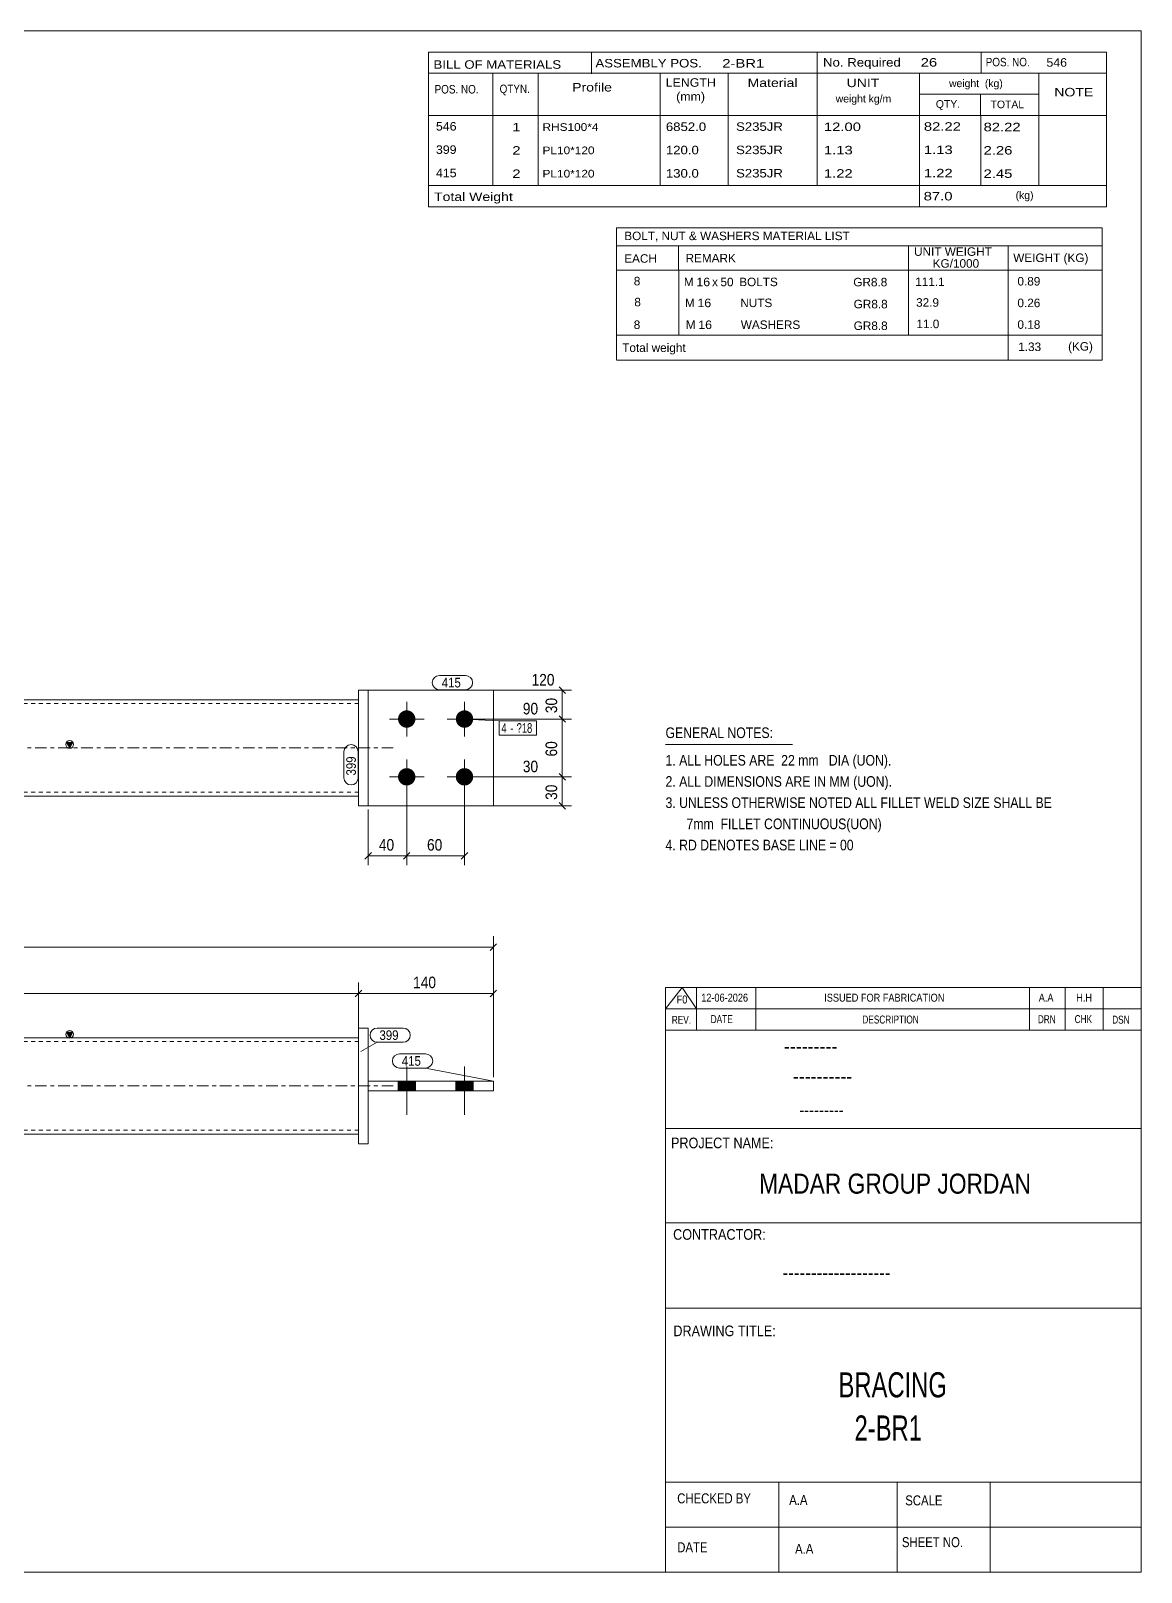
# Model space of a CAD drawing. Header units: millimetres. Extents: x 2 to 579, y 1 to 405.
# Drawn here: x 290.7 to 579, y 5 to 405 of the extents above; entities that cross this region are included whole.
import ezdxf

# ---------------------------------------------------------------- set-up
doc = ezdxf.new("R2010")
doc.units = ezdxf.units.MM
for name, pattern in [('XKITLINE00', [0]), ('XKITLINE01', [4, 1, -1, 1, -1]), ('XKITLINE03', [6, 3, -1, 1, -1])]:
    doc.linetypes.add(name, pattern=pattern)
for name, color, linetype, lineweight in [('Bolt', 3, 'Continuous', 0), ('BoltMark', 7, 'Continuous', 0), ('Dimensions', 7, 'Continuous', 0), ('DrawingSheet', 5, 'Continuous', 0), ('OtherObjectType', 7, 'Continuous', 0), ('Part', 2, 'Continuous', 0), ('PartMark', 7, 'Continuous', 0)]:
    doc.layers.add(name, color=color, linetype=linetype, lineweight=lineweight)
doc.styles.add('@ARIAL_UNICODE_MS_BOLD', font='ARIAL.TTF')
doc.styles.add('ARIAL', font='ARIAL.TTF')
doc.styles.add('ARIAL_NARROW', font='ARIALN.TTF')
doc.styles.add('COMIC_SANS_MS_BOLD', font='COMICBD.TTF')
doc.styles.add('SWIS721_EX_BT', font='ARIAL.TTF')
doc.styles.add('SWISSE', font='ARIAL.TTF')

# ---------------------------------------------------------------- blocks, each defined once
blk = doc.blocks.new('*A1')
at = {"layer": 'Bolt'}
for points in [[(386.05, 129.95), (386.05, 132.45), (390.55, 132.45), (390.55, 129.95)], [(386.05, 129.95), (386.05, 132.45), (390.55, 132.45), (390.55, 129.95)], [(401.05, 129.95), (401.05, 132.45), (405.55, 132.45), (405.55, 129.95)], [(401.05, 129.95), (401.05, 132.45), (405.55, 132.45), (405.55, 129.95)]]:
    blk.add_hatch(color=3, dxfattribs=at).paths.add_polyline_path(points, flags=17)
at = {"layer": 'Bolt', "color": 3, "linetype": 'XKITLINE00', "lineweight": 0}
for p, q in [((388.3, 136.2), (388.3, 123.7)), ((388.3, 136.2), (388.3, 123.7)), ((403.3, 136.2), (403.3, 123.7)), ((403.3, 136.2), (403.3, 123.7)), ((386.05, 132.45), (386.05, 129.95)), ((386.05, 132.45), (386.05, 129.95)), ((390.55, 132.45), (390.55, 129.95)), ((390.55, 132.45), (390.55, 129.95)), ((401.05, 132.45), (401.05, 129.95)), ((401.05, 132.45), (401.05, 129.95)), ((405.55, 132.45), (405.55, 129.95)), ((405.55, 132.45), (405.55, 129.95))]:
    blk.add_line(p, q, dxfattribs=at)
blk = doc.blocks.new('*A3')
at = {"layer": 'Part'}
blk.add_hatch(color=2, dxfattribs=at).paths.add_polyline_path([(300, 145.1), (301.6, 145.1), (300.8, 143.7)], flags=17)
at = {"layer": 'Part', "color": 2, "linetype": 'XKITLINE00', "lineweight": 0}
for p, q in [((300.8, 143.7), (300, 145.1)), ((300, 145.1), (301.6, 145.1)), ((301.6, 145.1), (300.8, 143.7)), ((75.7, 143.7), (225.7, 143.7)), ((225.8, 143.7), (375.8, 143.7)), ((225.7, 118.7), (75.7, 118.7)), ((375.8, 118.7), (225.8, 118.7))]:
    blk.add_line(p, q, dxfattribs=at)
at = {"layer": 'Part', "color": 7, "linetype": 'XKITLINE01', "lineweight": 0}
for p, q in [((75.7, 118.7), (75.7, 143.7)), ((225.7, 142.7), (75.7, 142.7)), ((375.8, 142.7), (225.8, 142.7)), ((375.8, 143.7), (375.8, 118.7)), ((225.7, 119.7), (75.7, 119.7)), ((375.8, 119.7), (225.8, 119.7))]:
    blk.add_line(p, q, dxfattribs=at)
at = {"layer": 'Part', "color": 7, "linetype": 'XKITLINE03', "lineweight": 0}
for p, q in [((65.7, 131.2), (225.7, 131.2)), ((225.8, 131.2), (385.8, 131.2))]:
    blk.add_line(p, q, dxfattribs=at)
at = {"layer": 'Part', "color": 2, "linetype": 'XKITLINE00', "lineweight": 0}
blk.add_circle((300.8, 144.6), 1, dxfattribs=at)
blk = doc.blocks.new('*A4')
at = {"layer": 'Part', "color": 2, "linetype": 'XKITLINE00', "lineweight": 0}
for p, q in [((375.8, 116.2), (375.8, 146.2)), ((375.8, 146.2), (378.3, 146.2)), ((378.3, 146.2), (378.3, 116.2)), ((378.3, 116.2), (375.8, 116.2))]:
    blk.add_line(p, q, dxfattribs=at)
blk = doc.blocks.new('*A5')
at = {"layer": 'Part', "color": 2, "linetype": 'XKITLINE00', "lineweight": 0}
for p, q in [((410.8, 132.45), (378.3, 132.45)), ((378.3, 129.95), (378.3, 132.45)), ((410.8, 129.95), (410.8, 132.45)), ((410.8, 129.95), (378.3, 129.95))]:
    blk.add_line(p, q, dxfattribs=at)
blk = doc.blocks.new('*A8')
at = {"layer": 'Bolt'}
for points in [[(388.36, 228.65), (388.41, 228.65), (388.47, 228.64), (388.52, 228.64), (388.58, 228.63), (388.63, 228.63), (388.68, 228.62), (388.74, 228.61), (388.79, 228.6), (388.85, 228.58), (388.9, 228.57), (388.95, 228.55), (389.01, 228.54), (389.06, 228.52), (389.11, 228.5), (389.16, 228.48), (389.21, 228.46), (389.26, 228.43), (389.31, 228.41), (389.36, 228.38), (389.41, 228.36), (389.46, 228.33), (389.5, 228.3), (389.55, 228.27), (389.6, 228.24), (389.64, 228.21), (389.68, 228.17), (389.73, 228.14), (389.77, 228.1), (389.81, 228.07), (389.85, 228.03), (389.89, 227.99), (389.93, 227.95), (389.97, 227.91), (390, 227.87), (390.04, 227.83), (390.07, 227.78), (390.11, 227.74), (390.14, 227.7), (390.17, 227.65), (390.2, 227.6), (390.23, 227.56), (390.26, 227.51), (390.28, 227.46), (390.31, 227.41), (390.33, 227.36), (390.36, 227.31), (390.38, 227.26), (390.4, 227.21), (390.42, 227.16), (390.44, 227.11), (390.45, 227.05), (390.47, 227), (390.48, 226.95), (390.5, 226.89), (390.51, 226.84), (390.52, 226.78), (390.53, 226.73), (390.53, 226.68), (390.54, 226.62), (390.54, 226.57), (390.55, 226.51), (390.55, 226.46), (390.55, 226.4), (390.55, 226.34), (390.55, 226.29), (390.54, 226.23), (390.54, 226.18), (390.53, 226.12), (390.53, 226.07), (390.52, 226.02), (390.51, 225.96), (390.5, 225.91), (390.48, 225.85), (390.47, 225.8), (390.45, 225.75), (390.44, 225.69), (390.42, 225.64), (390.4, 225.59), (390.38, 225.54), (390.36, 225.49), (390.33, 225.44), (390.31, 225.39), (390.28, 225.34), (390.26, 225.29), (390.23, 225.24), (390.2, 225.2), (390.17, 225.15), (390.14, 225.1), (390.11, 225.06), (390.07, 225.02), (390.04, 224.97), (390, 224.93), (389.97, 224.89), (389.93, 224.85), (389.89, 224.81), (389.85, 224.77), (389.81, 224.73), (389.77, 224.7), (389.73, 224.66), (389.68, 224.63), (389.64, 224.59), (389.6, 224.56), (389.55, 224.53), (389.5, 224.5), (389.46, 224.47), (389.41, 224.44), (389.36, 224.42), (389.31, 224.39), (389.26, 224.37), (389.21, 224.34), (389.16, 224.32), (389.11, 224.3), (389.06, 224.28), (389.01, 224.26), (388.95, 224.25), (388.9, 224.23), (388.85, 224.22), (388.79, 224.2), (388.74, 224.19), (388.68, 224.18), (388.63, 224.17), (388.58, 224.17), (388.52, 224.16), (388.47, 224.16), (388.41, 224.15), (388.36, 224.15), (388.3, 224.15), (388.24, 224.15), (388.19, 224.15), (388.13, 224.16), (388.08, 224.16), (388.02, 224.17), (387.97, 224.17), (387.92, 224.18), (387.86, 224.19), (387.81, 224.2), (387.75, 224.22), (387.7, 224.23), (387.65, 224.25), (387.59, 224.26), (387.54, 224.28), (387.49, 224.3), (387.44, 224.32), (387.39, 224.34), (387.34, 224.37), (387.29, 224.39), (387.24, 224.42), (387.19, 224.44), (387.14, 224.47), (387.1, 224.5), (387.05, 224.53), (387, 224.56), (386.96, 224.59), (386.92, 224.63), (386.87, 224.66), (386.83, 224.7), (386.79, 224.73), (386.75, 224.77), (386.71, 224.81), (386.67, 224.85), (386.63, 224.89), (386.6, 224.93), (386.56, 224.97), (386.53, 225.02), (386.49, 225.06), (386.46, 225.1), (386.43, 225.15), (386.4, 225.2), (386.37, 225.24), (386.34, 225.29), (386.32, 225.34), (386.29, 225.39), (386.27, 225.44), (386.24, 225.49), (386.22, 225.54), (386.2, 225.59), (386.18, 225.64), (386.16, 225.69), (386.15, 225.75), (386.13, 225.8), (386.12, 225.85), (386.1, 225.91), (386.09, 225.96), (386.08, 226.02), (386.07, 226.07), (386.07, 226.12), (386.06, 226.18), (386.06, 226.23), (386.05, 226.29), (386.05, 226.34), (386.05, 226.4), (386.05, 226.46), (386.05, 226.51), (386.06, 226.57), (386.06, 226.62), (386.07, 226.68), (386.07, 226.73), (386.08, 226.78), (386.09, 226.84), (386.1, 226.89), (386.12, 226.95), (386.13, 227), (386.15, 227.05), (386.16, 227.11), (386.18, 227.16), (386.2, 227.21), (386.22, 227.26), (386.24, 227.31), (386.27, 227.36), (386.29, 227.41), (386.32, 227.46), (386.34, 227.51), (386.37, 227.56), (386.4, 227.6), (386.43, 227.65), (386.46, 227.7), (386.49, 227.74), (386.53, 227.78), (386.56, 227.83), (386.6, 227.87), (386.63, 227.91), (386.67, 227.95), (386.71, 227.99), (386.75, 228.03), (386.79, 228.07), (386.83, 228.1), (386.87, 228.14), (386.92, 228.17), (386.96, 228.21), (387, 228.24), (387.05, 228.27), (387.1, 228.3), (387.14, 228.33), (387.19, 228.36), (387.24, 228.38), (387.29, 228.41), (387.34, 228.43), (387.39, 228.46), (387.44, 228.48), (387.49, 228.5), (387.54, 228.52), (387.59, 228.54), (387.65, 228.55), (387.7, 228.57), (387.75, 228.58), (387.81, 228.6), (387.86, 228.61), (387.92, 228.62), (387.97, 228.63), (388.02, 228.63), (388.08, 228.64), (388.13, 228.64), (388.19, 228.65), (388.24, 228.65), (388.3, 228.65)], [(403.36, 228.65), (403.41, 228.65), (403.47, 228.64), (403.52, 228.64), (403.58, 228.63), (403.63, 228.63), (403.68, 228.62), (403.74, 228.61), (403.79, 228.6), (403.85, 228.58), (403.9, 228.57), (403.95, 228.55), (404.01, 228.54), (404.06, 228.52), (404.11, 228.5), (404.16, 228.48), (404.21, 228.46), (404.26, 228.43), (404.31, 228.41), (404.36, 228.38), (404.41, 228.36), (404.46, 228.33), (404.5, 228.3), (404.55, 228.27), (404.6, 228.24), (404.64, 228.21), (404.68, 228.17), (404.73, 228.14), (404.77, 228.1), (404.81, 228.07), (404.85, 228.03), (404.89, 227.99), (404.93, 227.95), (404.97, 227.91), (405, 227.87), (405.04, 227.83), (405.07, 227.78), (405.11, 227.74), (405.14, 227.7), (405.17, 227.65), (405.2, 227.6), (405.23, 227.56), (405.26, 227.51), (405.28, 227.46), (405.31, 227.41), (405.33, 227.36), (405.36, 227.31), (405.38, 227.26), (405.4, 227.21), (405.42, 227.16), (405.44, 227.11), (405.45, 227.05), (405.47, 227), (405.48, 226.95), (405.5, 226.89), (405.51, 226.84), (405.52, 226.78), (405.53, 226.73), (405.53, 226.68), (405.54, 226.62), (405.54, 226.57), (405.55, 226.51), (405.55, 226.46), (405.55, 226.4), (405.55, 226.34), (405.55, 226.29), (405.54, 226.23), (405.54, 226.18), (405.53, 226.12), (405.53, 226.07), (405.52, 226.02), (405.51, 225.96), (405.5, 225.91), (405.48, 225.85), (405.47, 225.8), (405.45, 225.75), (405.44, 225.69), (405.42, 225.64), (405.4, 225.59), (405.38, 225.54), (405.36, 225.49), (405.33, 225.44), (405.31, 225.39), (405.28, 225.34), (405.26, 225.29), (405.23, 225.24), (405.2, 225.2), (405.17, 225.15), (405.14, 225.1), (405.11, 225.06), (405.07, 225.02), (405.04, 224.97), (405, 224.93), (404.97, 224.89), (404.93, 224.85), (404.89, 224.81), (404.85, 224.77), (404.81, 224.73), (404.77, 224.7), (404.73, 224.66), (404.68, 224.63), (404.64, 224.59), (404.6, 224.56), (404.55, 224.53), (404.5, 224.5), (404.46, 224.47), (404.41, 224.44), (404.36, 224.42), (404.31, 224.39), (404.26, 224.37), (404.21, 224.34), (404.16, 224.32), (404.11, 224.3), (404.06, 224.28), (404.01, 224.26), (403.95, 224.25), (403.9, 224.23), (403.85, 224.22), (403.79, 224.2), (403.74, 224.19), (403.68, 224.18), (403.63, 224.17), (403.58, 224.17), (403.52, 224.16), (403.47, 224.16), (403.41, 224.15), (403.36, 224.15), (403.3, 224.15), (403.24, 224.15), (403.19, 224.15), (403.13, 224.16), (403.08, 224.16), (403.02, 224.17), (402.97, 224.17), (402.92, 224.18), (402.86, 224.19), (402.81, 224.2), (402.75, 224.22), (402.7, 224.23), (402.65, 224.25), (402.59, 224.26), (402.54, 224.28), (402.49, 224.3), (402.44, 224.32), (402.39, 224.34), (402.34, 224.37), (402.29, 224.39), (402.24, 224.42), (402.19, 224.44), (402.14, 224.47), (402.1, 224.5), (402.05, 224.53), (402, 224.56), (401.96, 224.59), (401.92, 224.63), (401.87, 224.66), (401.83, 224.7), (401.79, 224.73), (401.75, 224.77), (401.71, 224.81), (401.67, 224.85), (401.63, 224.89), (401.6, 224.93), (401.56, 224.97), (401.53, 225.02), (401.49, 225.06), (401.46, 225.1), (401.43, 225.15), (401.4, 225.2), (401.37, 225.24), (401.34, 225.29), (401.32, 225.34), (401.29, 225.39), (401.27, 225.44), (401.24, 225.49), (401.22, 225.54), (401.2, 225.59), (401.18, 225.64), (401.16, 225.69), (401.15, 225.75), (401.13, 225.8), (401.12, 225.85), (401.1, 225.91), (401.09, 225.96), (401.08, 226.02), (401.07, 226.07), (401.07, 226.12), (401.06, 226.18), (401.06, 226.23), (401.05, 226.29), (401.05, 226.34), (401.05, 226.4), (401.05, 226.46), (401.05, 226.51), (401.06, 226.57), (401.06, 226.62), (401.07, 226.68), (401.07, 226.73), (401.08, 226.78), (401.09, 226.84), (401.1, 226.89), (401.12, 226.95), (401.13, 227), (401.15, 227.05), (401.16, 227.11), (401.18, 227.16), (401.2, 227.21), (401.22, 227.26), (401.24, 227.31), (401.27, 227.36), (401.29, 227.41), (401.32, 227.46), (401.34, 227.51), (401.37, 227.56), (401.4, 227.6), (401.43, 227.65), (401.46, 227.7), (401.49, 227.74), (401.53, 227.78), (401.56, 227.83), (401.6, 227.87), (401.63, 227.91), (401.67, 227.95), (401.71, 227.99), (401.75, 228.03), (401.79, 228.07), (401.83, 228.1), (401.87, 228.14), (401.92, 228.17), (401.96, 228.21), (402, 228.24), (402.05, 228.27), (402.1, 228.3), (402.14, 228.33), (402.19, 228.36), (402.24, 228.38), (402.29, 228.41), (402.34, 228.43), (402.39, 228.46), (402.44, 228.48), (402.49, 228.5), (402.54, 228.52), (402.59, 228.54), (402.65, 228.55), (402.7, 228.57), (402.75, 228.58), (402.81, 228.6), (402.86, 228.61), (402.92, 228.62), (402.97, 228.63), (403.02, 228.63), (403.08, 228.64), (403.13, 228.64), (403.19, 228.65), (403.24, 228.65), (403.3, 228.65)], [(388.36, 213.65), (388.41, 213.65), (388.47, 213.64), (388.52, 213.64), (388.58, 213.63), (388.63, 213.63), (388.68, 213.62), (388.74, 213.61), (388.79, 213.6), (388.85, 213.58), (388.9, 213.57), (388.95, 213.55), (389.01, 213.54), (389.06, 213.52), (389.11, 213.5), (389.16, 213.48), (389.21, 213.46), (389.26, 213.43), (389.31, 213.41), (389.36, 213.38), (389.41, 213.36), (389.46, 213.33), (389.5, 213.3), (389.55, 213.27), (389.6, 213.24), (389.64, 213.21), (389.68, 213.17), (389.73, 213.14), (389.77, 213.1), (389.81, 213.07), (389.85, 213.03), (389.89, 212.99), (389.93, 212.95), (389.97, 212.91), (390, 212.87), (390.04, 212.83), (390.07, 212.78), (390.11, 212.74), (390.14, 212.7), (390.17, 212.65), (390.2, 212.6), (390.23, 212.56), (390.26, 212.51), (390.28, 212.46), (390.31, 212.41), (390.33, 212.36), (390.36, 212.31), (390.38, 212.26), (390.4, 212.21), (390.42, 212.16), (390.44, 212.11), (390.45, 212.05), (390.47, 212), (390.48, 211.95), (390.5, 211.89), (390.51, 211.84), (390.52, 211.78), (390.53, 211.73), (390.53, 211.68), (390.54, 211.62), (390.54, 211.57), (390.55, 211.51), (390.55, 211.46), (390.55, 211.4), (390.55, 211.34), (390.55, 211.29), (390.54, 211.23), (390.54, 211.18), (390.53, 211.12), (390.53, 211.07), (390.52, 211.02), (390.51, 210.96), (390.5, 210.91), (390.48, 210.85), (390.47, 210.8), (390.45, 210.75), (390.44, 210.69), (390.42, 210.64), (390.4, 210.59), (390.38, 210.54), (390.36, 210.49), (390.33, 210.44), (390.31, 210.39), (390.28, 210.34), (390.26, 210.29), (390.23, 210.24), (390.2, 210.2), (390.17, 210.15), (390.14, 210.1), (390.11, 210.06), (390.07, 210.02), (390.04, 209.97), (390, 209.93), (389.97, 209.89), (389.93, 209.85), (389.89, 209.81), (389.85, 209.77), (389.81, 209.73), (389.77, 209.7), (389.73, 209.66), (389.68, 209.63), (389.64, 209.59), (389.6, 209.56), (389.55, 209.53), (389.5, 209.5), (389.46, 209.47), (389.41, 209.44), (389.36, 209.42), (389.31, 209.39), (389.26, 209.37), (389.21, 209.34), (389.16, 209.32), (389.11, 209.3), (389.06, 209.28), (389.01, 209.26), (388.95, 209.25), (388.9, 209.23), (388.85, 209.22), (388.79, 209.2), (388.74, 209.19), (388.68, 209.18), (388.63, 209.17), (388.58, 209.17), (388.52, 209.16), (388.47, 209.16), (388.41, 209.15), (388.36, 209.15), (388.3, 209.15), (388.24, 209.15), (388.19, 209.15), (388.13, 209.16), (388.08, 209.16), (388.02, 209.17), (387.97, 209.17), (387.92, 209.18), (387.86, 209.19), (387.81, 209.2), (387.75, 209.22), (387.7, 209.23), (387.65, 209.25), (387.59, 209.26), (387.54, 209.28), (387.49, 209.3), (387.44, 209.32), (387.39, 209.34), (387.34, 209.37), (387.29, 209.39), (387.24, 209.42), (387.19, 209.44), (387.14, 209.47), (387.1, 209.5), (387.05, 209.53), (387, 209.56), (386.96, 209.59), (386.92, 209.63), (386.87, 209.66), (386.83, 209.7), (386.79, 209.73), (386.75, 209.77), (386.71, 209.81), (386.67, 209.85), (386.63, 209.89), (386.6, 209.93), (386.56, 209.97), (386.53, 210.02), (386.49, 210.06), (386.46, 210.1), (386.43, 210.15), (386.4, 210.2), (386.37, 210.24), (386.34, 210.29), (386.32, 210.34), (386.29, 210.39), (386.27, 210.44), (386.24, 210.49), (386.22, 210.54), (386.2, 210.59), (386.18, 210.64), (386.16, 210.69), (386.15, 210.75), (386.13, 210.8), (386.12, 210.85), (386.1, 210.91), (386.09, 210.96), (386.08, 211.02), (386.07, 211.07), (386.07, 211.12), (386.06, 211.18), (386.06, 211.23), (386.05, 211.29), (386.05, 211.34), (386.05, 211.4), (386.05, 211.46), (386.05, 211.51), (386.06, 211.57), (386.06, 211.62), (386.07, 211.68), (386.07, 211.73), (386.08, 211.78), (386.09, 211.84), (386.1, 211.89), (386.12, 211.95), (386.13, 212), (386.15, 212.05), (386.16, 212.11), (386.18, 212.16), (386.2, 212.21), (386.22, 212.26), (386.24, 212.31), (386.27, 212.36), (386.29, 212.41), (386.32, 212.46), (386.34, 212.51), (386.37, 212.56), (386.4, 212.6), (386.43, 212.65), (386.46, 212.7), (386.49, 212.74), (386.53, 212.78), (386.56, 212.83), (386.6, 212.87), (386.63, 212.91), (386.67, 212.95), (386.71, 212.99), (386.75, 213.03), (386.79, 213.07), (386.83, 213.1), (386.87, 213.14), (386.92, 213.17), (386.96, 213.21), (387, 213.24), (387.05, 213.27), (387.1, 213.3), (387.14, 213.33), (387.19, 213.36), (387.24, 213.38), (387.29, 213.41), (387.34, 213.43), (387.39, 213.46), (387.44, 213.48), (387.49, 213.5), (387.54, 213.52), (387.59, 213.54), (387.65, 213.55), (387.7, 213.57), (387.75, 213.58), (387.81, 213.6), (387.86, 213.61), (387.92, 213.62), (387.97, 213.63), (388.02, 213.63), (388.08, 213.64), (388.13, 213.64), (388.19, 213.65), (388.24, 213.65), (388.3, 213.65)], [(403.36, 213.65), (403.41, 213.65), (403.47, 213.64), (403.52, 213.64), (403.58, 213.63), (403.63, 213.63), (403.68, 213.62), (403.74, 213.61), (403.79, 213.6), (403.85, 213.58), (403.9, 213.57), (403.95, 213.55), (404.01, 213.54), (404.06, 213.52), (404.11, 213.5), (404.16, 213.48), (404.21, 213.46), (404.26, 213.43), (404.31, 213.41), (404.36, 213.38), (404.41, 213.36), (404.46, 213.33), (404.5, 213.3), (404.55, 213.27), (404.6, 213.24), (404.64, 213.21), (404.68, 213.17), (404.73, 213.14), (404.77, 213.1), (404.81, 213.07), (404.85, 213.03), (404.89, 212.99), (404.93, 212.95), (404.97, 212.91), (405, 212.87), (405.04, 212.83), (405.07, 212.78), (405.11, 212.74), (405.14, 212.7), (405.17, 212.65), (405.2, 212.6), (405.23, 212.56), (405.26, 212.51), (405.28, 212.46), (405.31, 212.41), (405.33, 212.36), (405.36, 212.31), (405.38, 212.26), (405.4, 212.21), (405.42, 212.16), (405.44, 212.11), (405.45, 212.05), (405.47, 212), (405.48, 211.95), (405.5, 211.89), (405.51, 211.84), (405.52, 211.78), (405.53, 211.73), (405.53, 211.68), (405.54, 211.62), (405.54, 211.57), (405.55, 211.51), (405.55, 211.46), (405.55, 211.4), (405.55, 211.34), (405.55, 211.29), (405.54, 211.23), (405.54, 211.18), (405.53, 211.12), (405.53, 211.07), (405.52, 211.02), (405.51, 210.96), (405.5, 210.91), (405.48, 210.85), (405.47, 210.8), (405.45, 210.75), (405.44, 210.69), (405.42, 210.64), (405.4, 210.59), (405.38, 210.54), (405.36, 210.49), (405.33, 210.44), (405.31, 210.39), (405.28, 210.34), (405.26, 210.29), (405.23, 210.24), (405.2, 210.2), (405.17, 210.15), (405.14, 210.1), (405.11, 210.06), (405.07, 210.02), (405.04, 209.97), (405, 209.93), (404.97, 209.89), (404.93, 209.85), (404.89, 209.81), (404.85, 209.77), (404.81, 209.73), (404.77, 209.7), (404.73, 209.66), (404.68, 209.63), (404.64, 209.59), (404.6, 209.56), (404.55, 209.53), (404.5, 209.5), (404.46, 209.47), (404.41, 209.44), (404.36, 209.42), (404.31, 209.39), (404.26, 209.37), (404.21, 209.34), (404.16, 209.32), (404.11, 209.3), (404.06, 209.28), (404.01, 209.26), (403.95, 209.25), (403.9, 209.23), (403.85, 209.22), (403.79, 209.2), (403.74, 209.19), (403.68, 209.18), (403.63, 209.17), (403.58, 209.17), (403.52, 209.16), (403.47, 209.16), (403.41, 209.15), (403.36, 209.15), (403.3, 209.15), (403.24, 209.15), (403.19, 209.15), (403.13, 209.16), (403.08, 209.16), (403.02, 209.17), (402.97, 209.17), (402.92, 209.18), (402.86, 209.19), (402.81, 209.2), (402.75, 209.22), (402.7, 209.23), (402.65, 209.25), (402.59, 209.26), (402.54, 209.28), (402.49, 209.3), (402.44, 209.32), (402.39, 209.34), (402.34, 209.37), (402.29, 209.39), (402.24, 209.42), (402.19, 209.44), (402.14, 209.47), (402.1, 209.5), (402.05, 209.53), (402, 209.56), (401.96, 209.59), (401.92, 209.63), (401.87, 209.66), (401.83, 209.7), (401.79, 209.73), (401.75, 209.77), (401.71, 209.81), (401.67, 209.85), (401.63, 209.89), (401.6, 209.93), (401.56, 209.97), (401.53, 210.02), (401.49, 210.06), (401.46, 210.1), (401.43, 210.15), (401.4, 210.2), (401.37, 210.24), (401.34, 210.29), (401.32, 210.34), (401.29, 210.39), (401.27, 210.44), (401.24, 210.49), (401.22, 210.54), (401.2, 210.59), (401.18, 210.64), (401.16, 210.69), (401.15, 210.75), (401.13, 210.8), (401.12, 210.85), (401.1, 210.91), (401.09, 210.96), (401.08, 211.02), (401.07, 211.07), (401.07, 211.12), (401.06, 211.18), (401.06, 211.23), (401.05, 211.29), (401.05, 211.34), (401.05, 211.4), (401.05, 211.46), (401.05, 211.51), (401.06, 211.57), (401.06, 211.62), (401.07, 211.68), (401.07, 211.73), (401.08, 211.78), (401.09, 211.84), (401.1, 211.89), (401.12, 211.95), (401.13, 212), (401.15, 212.05), (401.16, 212.11), (401.18, 212.16), (401.2, 212.21), (401.22, 212.26), (401.24, 212.31), (401.27, 212.36), (401.29, 212.41), (401.32, 212.46), (401.34, 212.51), (401.37, 212.56), (401.4, 212.6), (401.43, 212.65), (401.46, 212.7), (401.49, 212.74), (401.53, 212.78), (401.56, 212.83), (401.6, 212.87), (401.63, 212.91), (401.67, 212.95), (401.71, 212.99), (401.75, 213.03), (401.79, 213.07), (401.83, 213.1), (401.87, 213.14), (401.92, 213.17), (401.96, 213.21), (402, 213.24), (402.05, 213.27), (402.1, 213.3), (402.14, 213.33), (402.19, 213.36), (402.24, 213.38), (402.29, 213.41), (402.34, 213.43), (402.39, 213.46), (402.44, 213.48), (402.49, 213.5), (402.54, 213.52), (402.59, 213.54), (402.65, 213.55), (402.7, 213.57), (402.75, 213.58), (402.81, 213.6), (402.86, 213.61), (402.92, 213.62), (402.97, 213.63), (403.02, 213.63), (403.08, 213.64), (403.13, 213.64), (403.19, 213.65), (403.24, 213.65), (403.3, 213.65)]]:
    blk.add_hatch(color=3, dxfattribs=at).paths.add_polyline_path(points, flags=17)
at = {"layer": 'Bolt', "color": 3, "linetype": 'XKITLINE00', "lineweight": 0}
for p, q in [((388.3, 221.9), (388.3, 230.9)), ((403.3, 221.9), (403.3, 230.9)), ((383.8, 226.4), (392.8, 226.4)), ((398.8, 226.4), (407.8, 226.4)), ((388.3, 206.9), (388.3, 215.9)), ((403.3, 206.9), (403.3, 215.9)), ((383.8, 211.4), (392.8, 211.4)), ((398.8, 211.4), (407.8, 211.4))]:
    blk.add_line(p, q, dxfattribs=at)
blk = doc.blocks.new('*A10')
at = {"layer": 'Part'}
blk.add_hatch(color=2, dxfattribs=at).paths.add_polyline_path([(300, 220.3), (301.6, 220.3), (300.8, 218.9)], flags=17)
at = {"layer": 'Part', "color": 2, "linetype": 'XKITLINE00', "lineweight": 0}
for p, q in [((225.7, 231.4), (75.7, 231.4)), ((375.8, 231.4), (225.8, 231.4)), ((300.8, 218.9), (300, 220.3)), ((300, 220.3), (301.6, 220.3)), ((301.6, 220.3), (300.8, 218.9)), ((225.7, 206.4), (75.7, 206.4)), ((375.8, 206.4), (225.8, 206.4))]:
    blk.add_line(p, q, dxfattribs=at)
at = {"layer": 'Part', "color": 7, "linetype": 'XKITLINE01', "lineweight": 0}
for p, q in [((75.7, 206.4), (75.7, 231.4)), ((225.7, 230.4), (75.7, 230.4)), ((375.8, 230.4), (225.8, 230.4)), ((375.8, 206.4), (375.8, 231.4)), ((225.7, 207.4), (75.7, 207.4)), ((375.8, 207.4), (225.8, 207.4))]:
    blk.add_line(p, q, dxfattribs=at)
at = {"layer": 'Part', "color": 7, "linetype": 'XKITLINE03', "lineweight": 0}
for p, q in [((65.7, 218.9), (225.7, 218.9)), ((225.8, 218.9), (385.8, 218.9))]:
    blk.add_line(p, q, dxfattribs=at)
at = {"layer": 'Part', "color": 2, "linetype": 'XKITLINE00', "lineweight": 0}
blk.add_circle((300.8, 219.8), 1, dxfattribs=at)
blk = doc.blocks.new('*A11')
at = {"layer": 'Part', "color": 2, "linetype": 'XKITLINE00', "lineweight": 0}
for p, q in [((375.8, 203.9), (375.8, 233.9)), ((375.8, 233.9), (378.3, 233.9)), ((378.3, 233.9), (378.3, 203.9)), ((378.3, 203.9), (375.8, 203.9))]:
    blk.add_line(p, q, dxfattribs=at)
blk = doc.blocks.new('*A12')
at = {"layer": 'Part', "color": 2, "linetype": 'XKITLINE00', "lineweight": 0}
for p, q in [((378.3, 233.9), (410.8, 233.9)), ((410.8, 233.9), (410.8, 203.9)), ((410.8, 203.9), (378.3, 203.9))]:
    blk.add_line(p, q, dxfattribs=at)
at = {"layer": 'Part', "color": 7, "linetype": 'XKITLINE01', "lineweight": 0}
blk.add_line((378.3, 203.9), (378.3, 233.9), dxfattribs=at)
blk = doc.blocks.new('*A15')
at = {"layer": 'DrawingSheet', "color": 5, "linetype": 'XKITLINE00', "lineweight": 0}
for p, q in [((579, 405), (5, 405)), ((5, 405), (5, 5)), ((579, 5), (579, 405)), ((5, 5), (579, 5))]:
    blk.add_line(p, q, dxfattribs=at)
at = {"layer": 'DrawingSheet', "color": 5, "style": 'ARIAL', "width": 0.85}
blk.add_text('Tekla structures', height=2, rotation=90, dxfattribs=at).set_placement((4.5, 5.5))
blk = doc.blocks.new('*A16')
at = {"layer": 'OtherObjectType', "color": 7, "linetype": 'XKITLINE00', "lineweight": 0}
for p, q in [((442.76, 353.85), (442.75, 342.85)), ((442.76, 353.85), (568.88, 353.85)), ((568.88, 353.85), (568.88, 342.85)), ((442.75, 349.2), (568.88, 349.2)), ((458.87, 349.21), (458.87, 342.85)), ((518.57, 349.21), (518.57, 342.85)), ((544.47, 349.19), (544.47, 342.85)), ((442.76, 342.82), (442.76, 337.32)), ((442.77, 342.85), (568.88, 342.85)), ((458.92, 342.85), (458.92, 337.23)), ((518.57, 342.85), (518.57, 337.23)), ((544.5, 342.85), (544.5, 337.35)), ((568.88, 342.85), (568.88, 337.35)), ((442.79, 337.23), (442.79, 331.62)), ((458.95, 337.23), (458.95, 331.61)), ((518.57, 337.23), (518.57, 331.61)), ((544.5, 337.23), (544.5, 331.73)), ((568.88, 337.23), (568.88, 331.73)), ((442.79, 331.6), (442.79, 326.03)), ((458.95, 331.61), (458.95, 325.99)), ((518.57, 331.61), (518.57, 325.99)), ((544.5, 331.61), (544.5, 326)), ((568.88, 331.61), (568.88, 326)), ((568.88, 326), (442.75, 326.03)), ((442.78, 325.99), (442.78, 319.59)), ((442.85, 325.99), (568.87, 325.99)), ((544.5, 325.96), (544.5, 319.54)), ((568.87, 325.96), (568.87, 319.55)), ((442.77, 319.55), (568.87, 319.55))]:
    blk.add_line(p, q, dxfattribs=at)
at = {"layer": 'OtherObjectType', "color": 7, "style": 'ARIAL_NARROW'}
for s, width, p in [('BOLT, NUT & WASHERS MATERIAL LIST', 1.211571, (444.79, 350.69)), ('UNIT WEIGHT', 1.211571, (520.03, 346.62)), ('EACH', 1.211571, (444.78, 344.82)), ('REMARK', 1.211571, (460.7, 344.91)), (' KG/1000', 1.211571, (524.02, 343.53)), ('WEIGHT (KG)', 1.211571, (545.78, 345)), ('8', 1.211571, (447.26, 338.95)), ('M', 1.211571, (460.26, 338.75)), ('16', 1.275, (463.5, 338.73)), ('x', 1.211571, (467.58, 338.73)), ('50', 1.211571, (469.76, 338.72)), ('BOLTS', 1.211571, (474.63, 338.74)), ('GR8.8', 1.211571, (504.25, 338.69)), ('111.1', 1.211571, (520.34, 338.78)), ('0.89', 1.211571, (546.87, 338.91)), ('8', 1.211571, (447.4, 333.51)), ('M', 1.211571, (460.54, 333.31)), ('16', 1.275, (463.78, 333.29)), ('NUTS', 1.211571, (474.91, 333.31)), ('GR8.8', 1.211571, (504.35, 332.99)), ('32.9', 1.211571, (520.56, 333.4)), ('0.26', 1.211571, (546.87, 333.29)), ('8', 1.211571, (447.24, 327.64)), ('M', 1.211571, (460.76, 327.64)), ('16', 1.275, (464, 327.62)), ('WASHERS', 1.211571, (475.04, 327.63)), ('GR8.8', 1.211571, (504.35, 327.37)), ('11.0', 1.211571, (520.64, 327.84)), ('0.18', 1.211571, (546.87, 327.68)), ('1.33', 1.211571, (547.07, 321.9)), ('(KG)', 1.211571, (560.02, 322)), ('Total weight', 1.211571, (444.26, 321.67))]:
    blk.add_text(s, height=2.2, dxfattribs=dict(at, width=width)).set_placement(p)
blk = doc.blocks.new('*A17')
at = {"layer": 'OtherObjectType', "color": 7, "linetype": 'XKITLINE00', "lineweight": 0}
blk.add_line((455.5, 219.82), (488.5, 219.82), dxfattribs=at)
at = {"layer": 'OtherObjectType', "color": 7, "style": 'ARIAL_NARROW', "width": 1.008832}
for s, p in [('GENERAL NOTES:', (455.5, 221.47)), ('1. ALL HOLES ARE  22 mm   DIA (UON).', (455.5, 214.32)), ('2. ALL DIMENSIONS ARE IN MM (UON).', (455.5, 208.82)), ('3. UNLESS OTHERWISE NOTED ALL FILLET WELD SIZE SHALL BE', (455.5, 203.32)), ('7mm  FILLET CONTINUOUS(UON)', (460.95, 197.82)), ('4. RD DENOTES BASE LINE = 00', (455.5, 192.32))]:
    blk.add_text(s, height=2.75, dxfattribs=at).set_placement(p)
blk = doc.blocks.new('*A18')
at = {"layer": 'OtherObjectType', "color": 7, "linetype": 'XKITLINE00', "lineweight": 0}
for p, q in [((455.5, 156.76), (579, 156.76)), ((455.5, 151.21), (459.82, 156.76)), ((455.5, 151.21), (455.5, 156.76)), ((459.82, 156.76), (463.53, 151.21)), ((463.53, 151.21), (463.53, 156.76)), ((478.97, 151.21), (478.97, 156.76)), ((549.98, 151.21), (549.98, 156.76)), ((559.24, 151.21), (559.24, 156.76)), ((569.12, 151.21), (569.12, 156.76)), ((579, 151.21), (579, 156.76)), ((455.5, 151.21), (579, 151.21)), ((455.5, 145.65), (455.5, 151.21)), ((459.21, 151.21), (579, 151.21)), ((463.53, 145.65), (463.53, 151.21)), ((478.97, 145.65), (478.97, 151.21)), ((549.98, 145.65), (549.98, 151.21)), ((559.24, 145.65), (559.24, 151.21)), ((569.12, 145.65), (569.12, 151.21)), ((579, 145.65), (579, 151.21))]:
    blk.add_line(p, q, dxfattribs=at)
at = {"layer": 'OtherObjectType', "color": 7, "style": 'ARIAL_NARROW'}
for s, height, width, p in [('F0', 2.058, 1.008832, (458.4, 152.59)), ('12-06-2026', 2.058, 1.008832, (464.76, 153.06)), ('ISSUED FOR FABRICATION', 2.0583, 1.008832, (496.71, 153.06)), ('A.A', 2.058, 1.008832, (552.4, 153.06)), ('H.H', 2.058, 1.008832, (562.13, 153.06)), ('REV.', 2.058, 0.907949, (457.13, 147.31)), ('DATE', 2.058, 0.907949, (467.23, 147.5)), ('DESCRIPTION', 2.0583, 0.907949, (506.61, 147.39)), ('DRN', 2.058, 0.907949, (552.17, 147.47)), ('CHK', 2.058, 0.907949, (561.72, 147.5)), ('DSN', 2.058, 0.907949, (571.47, 147.35))]:
    blk.add_text(s, height=height, dxfattribs=dict(at, width=width)).set_placement(p)
blk = doc.blocks.new('*A20')
at = {"layer": 'OtherObjectType', "color": 2, "linetype": 'XKITLINE00', "lineweight": 0}
for p, q in [((455.5, 145.65), (579, 145.65)), ((455.5, 5), (455.5, 145.64)), ((578.98, 145.64), (579, 5)), ((579, 120.14), (455.5, 120.14)), ((455.5, 95.63), (579, 95.63)), ((579, 73.49), (455.5, 73.49)), ((579, 28.4), (455.5, 28.4)), ((484.94, 28.4), (484.94, 5)), ((515.62, 5), (515.62, 28.4)), ((539.75, 5), (539.75, 28.4)), ((579, 16.7), (455.5, 16.7)), ((579, 5), (455.5, 5))]:
    blk.add_line(p, q, dxfattribs=at)
at = {"layer": 'OtherObjectType', "color": 4, "style": '@ARIAL_UNICODE_MS_BOLD', "width": 0.85}
blk.add_text('---------', height=3.9, dxfattribs=at).set_placement((486.23, 139.59))
at = {"layer": 'OtherObjectType', "color": 7, "style": 'ARIAL', "width": 0.85}
for s, height, p in [('----------', 3.9, (488.56, 131.77)), ('---------', 3.25, (490.21, 123.31))]:
    blk.add_text(s, height=height, dxfattribs=at).set_placement(p)
at = {"layer": 'OtherObjectType', "color": 3, "width": 0.85}
for s, style, p in [('PROJECT NAME:', 'SWIS721_EX_BT', (456.92, 115.01)), ('CONTRACTOR:', 'SWISSE', (457.47, 91.27)), ('DRAWING TITLE:', 'SWIS721_EX_BT', (457.53, 66.24))]:
    blk.add_text(s, height=2.7618, dxfattribs=dict(at, style=style)).set_placement(p)
at = {"layer": 'OtherObjectType', "color": 7, "width": 0.85}
for s, height, p in [('MADAR GROUP JORDAN', 5.2, (479.79, 103.23)), ('CHECKED BY', 2.592, (458.53, 22.86)), ('A.A', 2.592, (487.61, 22.45)), ('SCALE', 2.592, (517.74, 22.33)), ('DATE', 2.592, (458.54, 10.16)), ('A.A', 2.592, (489.14, 9.76)), ('SHEET NO.', 2.592, (516.87, 11.49))]:
    blk.add_text(s, height=height, dxfattribs=at).set_placement(p)
at = {"layer": 'OtherObjectType', "color": 1}
for s, height, style, width, p in [('-------------------', 3.9, 'COMIC_SANS_MS_BOLD', 0.85, (485.87, 80.86)), ('BRACING', 6.5, 'ARIAL', 0.68, (500.42, 50.37)), ('2-BR1', 6.5, 'ARIAL', 0.68, (504.57, 39.17))]:
    blk.add_text(s, height=height, dxfattribs=dict(at, style=style, width=width)).set_placement(p)
blk = doc.blocks.new('*A21')
at = {"layer": 'OtherObjectType', "color": 7, "linetype": 'XKITLINE00', "lineweight": 0}
for p, q in [((393.98, 399.5), (569.98, 399.5)), ((393.98, 399.5), (393.98, 388.5)), ((436.26, 399.42), (436.26, 393.87)), ((494.85, 394), (494.85, 399.5)), ((537.43, 393.96), (537.43, 399.42)), ((569.98, 394), (569.98, 399.5)), ((393.98, 394), (569.98, 394)), ((410.64, 394), (410.64, 383)), ((422.4, 393.98), (422.4, 383.03)), ((454.12, 393.99), (454.13, 383)), ((471.78, 393.98), (471.78, 383)), ((494.85, 393.98), (494.85, 383)), ((521.43, 394), (521.43, 383)), ((552.42, 394), (552.42, 383)), ((569.98, 394), (569.98, 388.5)), ((393.98, 388.5), (393.98, 383)), ((521.45, 388.52), (552.45, 388.52)), ((537.28, 388.52), (537.28, 383)), ((569.98, 388.5), (569.98, 383)), ((393.98, 383), (569.98, 383)), ((393.98, 383), (393.98, 376.95)), ((410.63, 383), (410.63, 376.95)), ((422.44, 382.99), (422.44, 376.95)), ((454.12, 383), (454.11, 376.95)), ((471.79, 383), (471.79, 376.95)), ((494.87, 383), (494.87, 376.95)), ((521.44, 383), (521.44, 376.95)), ((537.33, 382.95), (537.33, 376.95)), ((552.43, 383), (552.43, 376.95)), ((569.98, 383), (569.98, 376.95)), ((393.98, 376.95), (393.98, 370.9)), ((410.63, 376.95), (410.63, 370.9)), ((422.44, 376.94), (422.44, 370.9)), ((454.12, 376.95), (454.11, 370.9)), ((471.79, 376.95), (471.79, 370.9)), ((494.87, 376.95), (494.87, 370.9)), ((521.44, 376.95), (521.44, 370.9)), ((537.33, 376.9), (537.33, 370.9)), ((552.43, 376.95), (552.43, 370.9)), ((569.98, 376.95), (569.98, 370.9)), ((393.98, 370.9), (393.98, 364.85)), ((410.63, 370.9), (410.63, 364.85)), ((422.44, 370.89), (422.44, 364.85)), ((454.12, 370.9), (454.11, 364.85)), ((471.79, 370.9), (471.79, 364.85)), ((494.87, 370.9), (494.87, 364.85)), ((521.44, 370.9), (521.44, 364.85)), ((537.33, 370.85), (537.33, 364.85)), ((552.43, 370.9), (552.43, 364.85)), ((569.98, 370.9), (569.98, 364.85)), ((393.98, 364.85), (569.98, 364.85)), ((393.98, 364.85), (393.98, 359.35)), ((521.44, 364.85), (521.44, 359.35)), ((569.98, 364.85), (569.98, 359.35)), ((393.98, 359.35), (569.98, 359.35))]:
    blk.add_line(p, q, dxfattribs=at)
at = {"layer": 'OtherObjectType', "color": 7, "style": 'ARIAL_NARROW'}
for s, height, width, p in [('BILL OF MATERIALS', 2.2, 1.36, (395.25, 395.16)), ('ASSEMBLY POS.', 2.2, 1.36, (437.3, 395.5)), ('2-BR1', 2.2, 1.525501, (470.23, 395.46)), ('No. Required', 2.2, 1.36, (496.39, 395.72)), ('26', 2.2, 1.525501, (521.75, 395.72)), ('POS. NO.', 2.2, 1.02, (538.63, 395.79)), ('546', 2.2, 1.270501, (554.4, 395.69)), ('LENGTH', 2.2, 1.275, (455.54, 390.49)), ('Material', 2.2, 1.445, (476.81, 390.41)), ('UNIT', 2.2, 1.445, (502.52, 390.4)), ('weight  (kg)', 1.98, 1.19, (529.11, 390.39)), ('POS. NO.', 2.2, 1.02, (395.53, 388.74)), ('QTYN.', 2.2, 1.02, (412.42, 388.84)), ('Profile', 2.2, 1.445, (431.26, 389.25)), ('(mm)', 2.2, 1.275, (458.26, 386.86)), ('weight kg/m', 1.98, 1.19, (499.69, 386.4)), ('NOTE', 2.2, 1.445, (556.44, 387.99)), ('QTY.', 1.98, 1.19, (525.68, 385.03)), ('TOTAL', 1.98, 1.19, (539.9, 384.91)), ('546', 2.2, 1.270501, (395.89, 379.12)), ('1', 2.2, 1.525501, (415.71, 378.91)), ('RHS100*4', 1.98, 1.355501, (423.56, 379.04)), ('6852.0', 2.2, 1.355501, (455.59, 379.01)), ('S235JR', 2.2, 1.355501, (473.81, 379.05)), ('12.00', 2.2, 1.525501, (496.62, 378.99)), ('82.22', 2.2, 1.525501, (522.57, 379.07)), ('82.22', 2.2, 1.525501, (538.08, 378.94)), ('399', 2.2, 1.270501, (395.89, 373.07)), ('2', 2.2, 1.525501, (415.71, 372.86)), ('PL10*120', 1.98, 1.355501, (423.56, 372.99)), ('120.0', 2.2, 1.355501, (455.59, 372.96)), ('S235JR', 2.2, 1.355501, (473.81, 373)), ('1.13', 2.2, 1.525501, (496.62, 372.94)), ('1.13', 2.2, 1.525501, (522.57, 373.02)), ('2.26', 2.2, 1.525501, (538.08, 372.89)), ('415', 2.2, 1.270501, (395.89, 367.02)), ('2', 2.2, 1.525501, (415.71, 366.81)), ('PL10*120', 1.98, 1.355501, (423.56, 366.94)), ('130.0', 2.2, 1.355501, (455.59, 366.91)), ('S235JR', 2.2, 1.355501, (473.81, 366.95)), ('1.22', 2.2, 1.525501, (496.62, 366.89)), ('1.22', 2.2, 1.525501, (522.57, 366.97)), ('2.45', 2.2, 1.525501, (538.08, 366.84)), ('Total Weight', 2.2, 1.445, (395.4, 360.84)), ('87.0', 2.2, 1.525501, (522.52, 360.99)), ('(kg)', 1.98, 1.19, (546.4, 361.36))]:
    blk.add_text(s, height=height, dxfattribs=dict(at, width=width)).set_placement(p)
blk = doc.blocks.new('*A23')
at = {"layer": 'Dimensions', "color": 7, "linetype": 'XKITLINE00', "lineweight": 0}
for p, q in [((41.55, 168.05), (39.85, 166.35)), ((40.7, 133.45), (40.7, 170.05)), ((411.65, 168.05), (409.95, 166.35)), ((410.8, 133.45), (410.8, 170.05)), ((40.7, 167.2), (410.8, 167.2))]:
    blk.add_line(p, q, dxfattribs=at)
at = {"layer": 'Dimensions', "color": 3}
for p in [(40.7, 167.2), (410.8, 167.2)]:
    blk.add_point(p, dxfattribs=at)
at = {"layer": 'Dimensions', "color": 3, "style": 'ARIAL', "width": 0.85}
blk.add_text('7132', height=3, dxfattribs=at).set_placement((221.3, 168.55))
blk = doc.blocks.new('*A25')
at = {"layer": 'Dimensions', "color": 7, "linetype": 'XKITLINE00', "lineweight": 0}
for p, q in [((76.55, 156.05), (74.85, 154.35)), ((75.7, 144.7), (75.7, 158.05)), ((376.65, 156.05), (374.95, 154.35)), ((375.8, 144.7), (375.8, 158.05)), ((75.7, 155.2), (375.8, 155.2))]:
    blk.add_line(p, q, dxfattribs=at)
at = {"layer": 'Dimensions', "color": 3}
for p in [(75.7, 155.2), (375.8, 155.2)]:
    blk.add_point(p, dxfattribs=at)
at = {"layer": 'Dimensions', "color": 3, "style": 'ARIAL', "width": 0.85}
blk.add_text('6852', height=3, dxfattribs=at).set_placement((221.3, 156.55))
blk = doc.blocks.new('*A26')
at = {"layer": 'Dimensions', "color": 7, "linetype": 'XKITLINE00', "lineweight": 0}
for p, q in [((376.65, 156.05), (374.95, 154.35)), ((375.8, 144.7), (375.8, 158.05)), ((411.65, 156.05), (409.95, 154.35)), ((410.8, 133.45), (410.8, 158.05)), ((375.8, 155.2), (410.8, 155.2))]:
    blk.add_line(p, q, dxfattribs=at)
at = {"layer": 'Dimensions', "color": 3}
for p in [(375.8, 155.2), (410.8, 155.2)]:
    blk.add_point(p, dxfattribs=at)
at = {"layer": 'Dimensions', "color": 3, "style": 'ARIAL', "width": 0.85}
blk.add_text('140', height=3, dxfattribs=at).set_placement((389.96, 156.55))
blk = doc.blocks.new('*A29')
at = {"layer": 'PartMark', "color": 7, "linetype": 'XKITLINE00', "lineweight": 0}
for p, q in [((386.43, 139.52), (393.19, 139.52)), ((386.43, 135.82), (393.19, 135.82)), ((410.8, 132.45), (393.19, 135.82))]:
    blk.add_line(p, q, dxfattribs=at)
for centre, start, end in [((386.43, 137.67), 90, 270), ((393.19, 137.67), 270, 90)]:
    blk.add_arc(centre, 1.85, start, end, dxfattribs=at)
at = {"layer": 'PartMark', "color": 3, "style": 'ARIAL', "width": 0.85}
blk.add_text('415', height=2.5, dxfattribs=at).set_placement((387.03, 136.42))
blk = doc.blocks.new('*A30')
at = {"layer": 'PartMark', "color": 7, "linetype": 'XKITLINE00', "lineweight": 0}
for p, q in [((380.62, 146.22), (387.38, 146.22)), ((376.37, 140.13), (380.62, 142.52)), ((380.62, 142.52), (387.38, 142.52))]:
    blk.add_line(p, q, dxfattribs=at)
for centre, start, end in [((380.62, 144.37), 90, 270), ((387.38, 144.37), 270, 90)]:
    blk.add_arc(centre, 1.85, start, end, dxfattribs=at)
at = {"layer": 'PartMark', "color": 3, "style": 'ARIAL', "width": 0.85}
blk.add_text('399', height=2.5, dxfattribs=at).set_placement((381.22, 143.12))
blk = doc.blocks.new('*A33')
at = {"layer": 'Dimensions', "color": 7, "linetype": 'XKITLINE00', "lineweight": 0}
for p, q in [((388.3, 210.4), (388.3, 188.5)), ((378.3, 202.9), (378.3, 188.5)), ((379.15, 191.75), (377.45, 190.05)), ((378.3, 190.9), (388.3, 190.9)), ((389.15, 191.75), (387.45, 190.05))]:
    blk.add_line(p, q, dxfattribs=at)
at = {"layer": 'Dimensions', "color": 3}
for p in [(378.3, 190.9), (388.3, 190.9)]:
    blk.add_point(p, dxfattribs=at)
at = {"layer": 'Dimensions', "color": 3, "style": 'ARIAL', "width": 0.85}
blk.add_text('40', height=3, dxfattribs=at).set_placement((381.07, 192.25))
blk = doc.blocks.new('*A34')
at = {"layer": 'Dimensions', "color": 7, "linetype": 'XKITLINE00', "lineweight": 0}
for p, q in [((388.3, 210.4), (388.3, 188.5)), ((403.3, 210.4), (403.3, 188.5)), ((389.15, 191.75), (387.45, 190.05)), ((388.3, 190.9), (403.3, 190.9)), ((404.15, 191.75), (402.45, 190.05))]:
    blk.add_line(p, q, dxfattribs=at)
at = {"layer": 'Dimensions', "color": 3}
for p in [(388.3, 190.9), (403.3, 190.9)]:
    blk.add_point(p, dxfattribs=at)
at = {"layer": 'Dimensions', "color": 3, "style": 'ARIAL', "width": 0.85}
blk.add_text('60', height=3, dxfattribs=at).set_placement((393.57, 192.25))
blk = doc.blocks.new('*A37')
at = {"layer": 'Dimensions', "color": 7, "linetype": 'XKITLINE00', "lineweight": 0}
for p, q in [((427.85, 212.25), (429.55, 210.55)), ((404.3, 211.4), (431.1, 211.4)), ((428.7, 203.9), (428.7, 211.4)), ((427.85, 204.75), (429.55, 203.05)), ((379.3, 203.9), (431.1, 203.9))]:
    blk.add_line(p, q, dxfattribs=at)
at = {"layer": 'Dimensions', "color": 3}
for p in [(428.7, 211.4), (428.7, 203.9)]:
    blk.add_point(p, dxfattribs=at)
at = {"layer": 'Dimensions', "color": 3, "style": 'ARIAL', "width": 0.85}
blk.add_text('30', height=3, dxfattribs=at).set_placement((418.45, 212.6))
blk.add_text('30', height=3, rotation=90.0002, dxfattribs=at).set_placement((427.35, 205.42))
blk = doc.blocks.new('*A38')
at = {"layer": 'Dimensions', "color": 7, "linetype": 'XKITLINE00', "lineweight": 0}
for p, q in [((404.3, 226.4), (431.1, 226.4)), ((427.85, 227.25), (429.55, 225.55)), ((428.7, 211.4), (428.7, 226.4)), ((427.85, 212.25), (429.55, 210.55)), ((404.3, 211.4), (431.1, 211.4))]:
    blk.add_line(p, q, dxfattribs=at)
at = {"layer": 'Dimensions', "color": 3}
for p in [(428.7, 226.4), (428.7, 211.4)]:
    blk.add_point(p, dxfattribs=at)
at = {"layer": 'Dimensions', "color": 3, "style": 'ARIAL', "width": 0.85}
blk.add_text('90', height=3, dxfattribs=at).set_placement((418.45, 227.6))
blk.add_text('60', height=3, rotation=90.0002, dxfattribs=at).set_placement((427.35, 216.67))
blk = doc.blocks.new('*A39')
at = {"layer": 'Dimensions', "color": 7, "linetype": 'XKITLINE00', "lineweight": 0}
for p, q in [((379.3, 233.9), (431.1, 233.9)), ((427.85, 234.75), (429.55, 233.05)), ((428.7, 226.4), (428.7, 233.9)), ((404.3, 226.4), (431.1, 226.4)), ((427.85, 227.25), (429.55, 225.55))]:
    blk.add_line(p, q, dxfattribs=at)
at = {"layer": 'Dimensions', "color": 3}
for p in [(428.7, 233.9), (428.7, 226.4)]:
    blk.add_point(p, dxfattribs=at)
at = {"layer": 'Dimensions', "color": 3, "style": 'ARIAL', "width": 0.85}
blk.add_text('120', height=3, dxfattribs=at).set_placement((420.72, 235.1))
blk.add_text('30', height=3, rotation=90.0002, dxfattribs=at).set_placement((427.35, 227.92))
blk = doc.blocks.new('*A44')
at = {"layer": 'BoltMark', "color": 7, "linetype": 'XKITLINE00', "lineweight": 0}
for p, q in [((403.3, 226.4), (412.3, 225.92)), ((412.3, 225.92), (421.99, 225.92)), ((412.3, 222.22), (412.3, 225.92)), ((421.99, 222.22), (421.99, 225.92)), ((412.3, 222.22), (421.99, 222.22))]:
    blk.add_line(p, q, dxfattribs=at)
at = {"layer": 'BoltMark', "color": 3, "style": 'ARIAL_NARROW', "width": 0.85}
for s, p in [('4', (412.9, 222.82)), ('?18', (416.83, 222.82)), ('-', (415.17, 222.82))]:
    blk.add_text(s, height=2.5, dxfattribs=at).set_placement(p)
blk = doc.blocks.new('*A47')
at = {"layer": 'PartMark', "color": 7, "linetype": 'XKITLINE00', "lineweight": 0}
for p, q in [((396.79, 237.7), (403.55, 237.7)), ((396.79, 234), (403.55, 234))]:
    blk.add_line(p, q, dxfattribs=at)
for centre, start, end in [((396.79, 235.85), 90, 270), ((403.55, 235.85), 270, 90)]:
    blk.add_arc(centre, 1.85, start, end, dxfattribs=at)
at = {"layer": 'PartMark', "color": 3, "style": 'ARIAL', "width": 0.85}
blk.add_text('415', height=2.5, dxfattribs=at).set_placement((397.39, 234.6))
blk = doc.blocks.new('*A48')
at = {"layer": 'PartMark', "color": 7, "linetype": 'XKITLINE00', "lineweight": 0}
for p, q in [((372, 211.15), (372, 217.91)), ((375.7, 211.15), (375.7, 217.91))]:
    blk.add_line(p, q, dxfattribs=at)
for centre, start, end in [((373.85, 217.91), 0, 180), ((373.85, 211.15), 180, 0)]:
    blk.add_arc(centre, 1.85, start, end, dxfattribs=at)
at = {"layer": 'PartMark', "color": 3, "style": 'ARIAL', "width": 0.85}
blk.add_text('399', height=2.5, rotation=90.0002, dxfattribs=at).set_placement((375.1, 211.75))

msp = doc.modelspace()

# ---------------------------------------------------------------- block references
at = {"lineweight": 0}
for name in ['*A15', '*A21', '*A16', '*A39', '*A47', '*A11', '*A12', '*A8', '*A38', '*A44', '*A17', '*A48', '*A37', '*A33', '*A34', '*A23', '*A25', '*A26', '*A18', '*A4', '*A30', '*A20', '*A29', '*A1', '*A5']:
    msp.add_blockref(name, (0, 0), dxfattribs=at)
at = {"layer": 'Part', "lineweight": 0}
for name in ['*A10', '*A3']:
    msp.add_blockref(name, (0, 0), dxfattribs=at)

doc.saveas('drawing.dxf')
